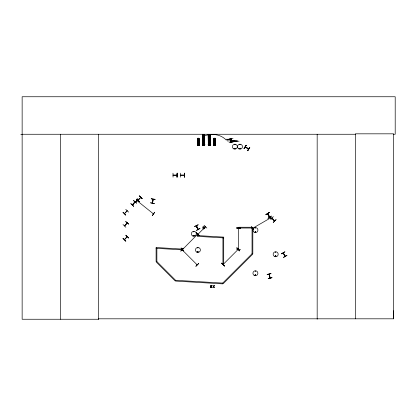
<?xml version="1.0" encoding="UTF-8"?>
<svg xmlns="http://www.w3.org/2000/svg" width="416" height="416" viewBox="0 0 416 416"><rect width="100%" height="100%" fill="white"/><g stroke="black" fill="none" stroke-linecap="round" stroke-linejoin="round"><path stroke-width="0.62" d="M393.255 134.259L395.2 134.259L395.2 96.751L22.142 96.751L22.142 319.249L98.571 319.249L98.519 318.812L393.541 318.812L393.598 310.768M248.539 149.094L245.154 147.009L248.524 149.032M245.44 147.228C244.525 145.907 249.839 149.308 248.222 148.866M182.385 250.104L182.208 249.688M196.877 264.56L197.267 264.722M238.503 228.545L238.69 228.14L238.534 228.53M238.706 249.376L238.68 249.028M193.622 231.728C194.402 231.083 193.596 232.544 193.742 231.556M193.57 235.648C194.282 234.832 193.965 236.454 193.612 235.711M194.225 235.648C193.222 236.813 193.627 234.499 194.184 235.555M197.704 247.936L198.13 247.884L197.725 247.832M197.532 251.805C198.531 250.52 198.125 253.193 197.569 251.711M197.647 251.805C198.359 250.988 198.042 252.611 197.688 251.867M234.645 144.602L235.071 144.659L234.671 144.55M235.128 148.522C234.416 149.339 234.738 147.716 235.092 148.465M239.777 144.602L240.183 144.492L239.824 144.7M255.096 231.842C256.339 233.371 255.585 230.802 255.289 231.629M255.185 271.185L255.611 271.128L255.211 271.237M255.034 275.007C255.694 276.39 255.902 274.056 255.091 274.929M255.164 275.106C256.152 274.357 255.039 276.104 255.268 274.872M275.449 252.19L275.881 252.247L275.48 252.138M275.397 256.11C276.11 255.299 275.792 256.922 275.439 256.173M275.896 256.173L275.73 255.882M271.882 218.098L274.586 220.906M153.364 213.834L136.895 200.559M153.504 213.746L153.234 213.507M252.413 228.441L252.793 228.223L252.481 228.561M151.19 198.869L155.116 199.493M153.026 199.269L152.376 203.024M152.558 202.316L152.942 200.065M153.223 199.306L152.594 203.065M154.393 203.684L150.509 202.79L154.393 203.663M203.71 228.488L203.939 227.755L203.289 227.339L203.169 228.03L203.71 228.488L204.376 228.244L204.495 227.547L203.954 227.094L203.289 227.339M203.85 227.682L203.954 227.094M238.514 228.212L238.503 249.392L238.529 249.018M269.032 274.17L270.062 278.013M270.192 277.976L270.104 277.555M132.376 204.802L133.333 203.928M203.7 145.418L203.414 144.971L203.694 144.992M209.607 145.418L209.31 145.439M182.156 249.86L182.478 249.928M127.124 222.914L124.4 225.789L124.779 225.675M126.823 223.236L127.234 223.044L124.504 225.904M182.588 249.465L197.522 234.312M238.269 249.558L238.025 249.808M283.416 253.167L283.234 252.819L285.074 256.339M285.241 256.194L284.84 255.944M267.701 213.611L267.784 214.115M269.298 216.752L269.495 217.074M198.146 234.104L197.896 234.088M205.514 226.736L205.254 226.767M234.525 148.33C235.17 150.01 235.201 147.056 234.551 148.704M239.663 148.33C239.886 149.942 240.874 147.425 239.652 148.434M239.762 148.387L240.131 148.756L239.933 148.294M240.204 148.642L240.162 148.356M209.57 144.976L209.342 145.408M196.347 225.846L198.011 229.398L196.352 225.831M198.016 229.304L198.016 228.904M204.074 228.457L203.59 227.126M173.046 175.084L176.982 175.084M180.502 175.084L184.475 175.084M135.101 201.978L132.444 204.968L135.106 201.989L134.191 202.951M140.691 197.475L138.138 200.398M243.989 148.548L246.215 145.246M243.974 148.538L246.163 145.215M244.166 148.652L246.189 145.231M247.582 150.706L249.808 147.404L247.572 150.701M247.619 150.727L249.668 147.321M247.744 150.805L249.792 147.394M124.446 213.533L127.124 210.709M267.582 213.678L269.568 217.126M182.874 249.2L182.499 249.335M223.111 264.493L238.139 249.434L237.848 249.714M223.496 264.321L223.231 264.597M270.899 217.968L270.504 218L270.847 217.802M196.654 226.127L196.456 225.732M255.315 227.864L255.575 228.207L255.408 227.807M255.658 232.133C255.731 231.052 254.81 232.424 255.585 232.149M275.397 255.84C275.47 257.374 276.375 255.408 275.574 255.767M137.842 198.89L135.554 202.145L137.826 198.879M135.507 202.108L137.956 198.978M184.475 175.224L180.513 175.245M203.377 228.332L203.762 227.88M203.908 227.703L204.287 227.25M130.884 203.627L133.765 206.378L130.853 203.668M133.484 200.616L136.531 203.174M136.417 199.212L139.433 201.802M139.303 195.874L142.184 198.619L139.292 195.884M134.914 201.864L132.361 204.828M140.691 197.434L138.013 200.304M127.26 210.834L124.576 213.658M128.627 212.118L125.746 209.378M123.006 224.5L125.866 227.261M125.726 221.598L128.762 224.172L125.746 221.577M127.26 223.033L124.55 225.878M123.006 238.248L125.767 241.119M124.431 239.533L127.124 236.662M127.26 236.787L124.576 239.611M125.752 241.129L122.985 238.269L125.866 241.01M128.627 238.072L125.767 235.31M196.518 232.783L199.321 235.607M204.048 225.259L206.866 228.056M198.12 234.088L205.369 226.876M197.241 234.598L197.496 234.307L197.382 234.676M198.645 263.416L195.816 266.204M195.957 266.349L198.754 263.52M237.884 249.725L238.118 249.465M270.374 219.258L273.38 216.658M276.058 219.674L273.192 222.435L276.021 219.632M267.54 213.777L269.495 217.168M281.414 253.817L284.851 251.82M283.483 257.338L286.884 255.273M283.561 257.462L286.988 255.445M253.167 229.731L251.436 226.793L252.418 228.852M269.88 216.143L271.934 219.544M252.756 228.244L252.45 228.42L270.754 217.807M252.829 228.358L252.564 228.54M265.892 214.594L269.35 212.628M194.589 226.59L198.177 224.884M194.522 226.455L198.089 224.702M203.169 228.03L203.726 227.828M203.939 227.755L204.495 227.547M271.019 273.64L267.166 274.612M267.124 274.472L270.967 273.442M269.11 274.633L269.168 274.134M268.221 278.559L272.106 277.69L268.206 278.507M274.56 220.875L272.017 217.979M136.869 200.548L137.114 200.73M136.765 200.658L137.155 200.741M176.94 175.266L173.061 175.245M198.442 145.075L198.396 145.345M214.406 145.106L214.458 145.345M197.116 264.815L182.14 249.818M204.594 134.768L202.296 134.8L202.426 145.569L204.714 145.532L204.584 134.768L204.662 145.532M208.208 134.8L210.506 134.768L210.61 145.532L208.322 145.569L208.208 134.8L208.374 145.569M202.462 135.892L204.454 135.871M208.374 135.892L210.361 135.871M204.459 136.599L202.472 136.62A19.776 16.38 -16.3 0 1 226.262 140.124L226.257 139.147M208.38 136.62L210.366 136.599M202.483 137.712L204.469 137.691M208.39 137.712L210.382 137.691M202.493 138.684L204.48 138.663M208.4 138.684L210.387 138.663M197.636 138.986L198.962 138.975M213.756 138.986L215.082 138.975M197.642 139.474L198.968 139.459M213.762 139.474L215.088 139.459M202.504 139.776L204.49 139.755M208.411 139.776L210.402 139.755M197.647 140.202L198.973 140.187M213.772 140.202L215.098 140.187M197.652 140.852L198.978 140.837M213.777 140.852L215.103 140.837M197.662 141.58L198.988 141.565M213.788 141.58L215.114 141.565M202.556 144.466L204.547 144.446M208.463 144.466L210.454 144.446M197.699 144.706L199.025 144.69M202.228 144.784L204.88 144.752M197.48 144.914L199.243 144.893M202.228 144.867L204.88 144.836M208.135 144.784L210.787 144.752M213.819 144.706L215.145 144.69M197.48 144.971L199.248 144.95M208.14 144.867L210.787 144.836M209.305 144.971L209.617 144.95M213.6 144.914L215.368 144.893M213.6 144.971L215.368 144.95M197.6 145.439L199.134 145.418M213.725 145.439L215.259 145.418M229.024 138.502L232.996 138.481M227.141 139.521L230.454 139.495L227.141 139.745M230.454 139.552L231.436 139.542M230.454 139.662L231.436 139.651M230.807 140.265L231.249 140.26M230.807 140.431L231.249 140.426M230.807 140.54L231.249 140.535M230.807 140.707L231.249 140.702M227.313 140.941L235.097 140.873M231.301 140.993L230.916 141.216L231.301 141.19M230.911 141.04L237.432 140.982L230.916 141.175M233.033 142.454L229.06 142.542M236.61 227.942L240.588 228.119L236.61 227.921M236.61 228.088L240.588 228.088M240.588 249.402L236.616 249.486M20.8 134.415L22.142 134.41M22.142 134.259L355.358 134.259M232.528 141.206L239.091 141.196M180.502 173.165L180.445 177.143M173.046 177.143L172.994 173.165M252.044 228.025L238.789 228.025L238.789 227.25L252.814 227.25L252.814 253.76L252.044 253.76L222.726 283.072L222.732 283.873L175.568 281.07L175.614 280.301L156.874 261.555L156.874 248.305L156.099 248.305L156.099 261.555L156.874 261.555L156.328 262.106L175.068 280.847L175.614 280.301L222.778 283.098L223.272 283.618L252.59 254.306L252.044 253.76L252.044 227.25M283.27 252.881L285.21 256.209M285.054 256.256L283.119 252.97M151.221 198.671L155.142 199.347M267.722 213.647L269.698 217.001M203.138 227.666L203.72 227.77M203.944 227.812L204.526 227.916M231.166 140.301L231.208 140.618M274.399 220.964L271.856 218.098M234.946 144.518L235.05 144.55M153.384 213.829L153.119 213.652M203.918 227.864L204.376 228.244M139.194 195.998L142.204 198.598M136.521 199.087L139.532 201.687M133.619 200.465L136.625 203.065M125.866 235.201L128.762 237.921M236.943 247.946L239.772 250.739M236.839 248.05L239.668 250.843M196.196 232.924L199.025 235.716M221.728 263.162L224.536 265.975M196.513 225.794L198.193 229.263M267.904 214.51L269.069 216.476M284.866 251.846L281.44 253.864M251.42 226.803L253.141 229.741M268.034 214.432L269.178 216.414M269.209 274.212L270.182 277.935M196.602 226.642L197.631 228.68M196.737 226.574L197.746 228.623M269.277 275.018L269.864 277.222M215.228 145.418L215.181 138.237L213.647 138.258L213.756 145.439M215.088 138.237L215.155 145.418M215.051 145.423L214.973 138.237L214.968 145.423M214.807 138.242L214.895 145.423M214.744 138.242L214.791 145.423M214.692 145.423L214.287 145.428M214.115 138.252L214.157 145.439M214.022 138.258L214.084 145.439M213.938 138.258L213.99 145.439M213.824 138.258L213.933 145.439M213.767 138.258L213.829 145.439M210.454 134.768L210.574 145.532M210.366 134.768L210.465 145.538M210.257 136.037L210.356 145.538L210.257 139.838M210.215 136.037L210.231 138.57M210.122 136.037L210.158 138.57M210.122 139.838L210.21 144.274M209.867 136.042L209.856 138.575M209.872 139.844L209.955 144.274M209.773 145.543L209.165 145.548M208.92 136.058L208.9 138.596M208.962 139.859L208.957 144.295M208.884 145.564L208.749 134.794L208.848 145.564M208.593 134.794L208.681 138.596M208.65 139.864L208.707 144.295M208.51 134.8L208.624 145.564M208.468 134.8L208.588 145.564M208.38 134.8L208.458 145.569M204.459 134.768L204.558 145.538M204.334 134.768L204.376 138.57M204.433 144.269L204.386 139.838L204.386 144.269M204.292 134.768L204.324 138.57M204.391 144.446L204.402 145.538M204.162 134.774L204.24 138.57M204.256 139.838L204.313 144.274M204.069 134.774L204.188 145.538L204.053 134.774M203.913 136.042L203.949 138.575M203.949 139.844L204.012 144.274M203.866 145.543L203.258 145.548M203.008 136.058L202.987 138.596M203.05 139.859L203.05 144.295M202.857 134.794L202.977 145.564M202.821 134.794L202.956 145.564M202.696 134.794L202.8 145.564M202.602 134.8L202.727 145.564M202.561 134.8L202.68 145.564M202.452 134.8L202.55 145.569M202.348 134.8L202.462 145.569M199.103 145.418L199.056 138.237L197.522 138.258L197.636 145.439L197.642 138.258M198.962 138.237L199.03 145.418M198.848 138.237L198.926 145.423L198.791 138.242M198.682 138.242L198.786 145.423M198.598 138.242L198.666 145.423M198.572 145.423L198.167 145.428M197.985 138.252L198.068 145.439M197.896 138.258L197.964 145.439M197.787 138.258L197.86 145.439M197.699 138.258L197.808 145.439M231.452 138.492L231.468 142.47M231.286 138.492L231.322 142.47M231.234 138.497L231.296 142.47M230.792 138.497L230.823 142.475M230.76 138.497L230.771 142.475M230.568 138.502L230.604 142.475M227.136 139.136L227.146 140.13M393.541 318.812L393.541 133.827L355.358 133.827L355.358 318.812M317.169 134.259L317.169 319.249M184.506 173.165L184.532 177.143M177.034 173.165L177.081 177.143M98.514 134.259L98.571 319.249M60.33 134.259L60.33 319.249M156.146 247.53L156.099 248.305L182.556 249.876L182.603 249.106L156.146 247.53M197.288 235.56L197.246 236.335L223.704 237.905L223.704 264.41L222.929 264.41L222.929 237.905L223.704 237.905L223.751 237.13L197.288 235.56M198.037 141.133C198.406 142.256 198.9 140.332 198.037 141.133M203.065 139.11C203.622 140.79 204.365 137.904 203.065 139.11M208.972 139.11C209.529 140.79 210.272 137.904 208.972 139.11M214.157 141.133C214.531 142.256 215.025 140.332 214.157 141.133M211.567 285.542L211.058 286.364L210.236 285.542L210.886 286.593L210.215 287.643L211.042 286.801L211.874 287.643L211.214 286.577L211.869 285.542L211.567 285.542M214.146 285.542L213.637 286.364L212.815 285.542L213.465 286.593L212.8 287.643L213.621 286.801L214.453 287.643L213.793 286.577L214.448 285.542L214.146 285.542M154.684 212.233L152.407 215.504L154.684 212.233M123.006 212.295L125.752 215.176L123.001 212.3M181.106 248.014L183.778 250.968L181.095 248.019M196.31 232.804L198.983 235.758L196.31 232.804M183.409 248.186L180.762 251.155L183.399 248.17M221.749 263.141L224.432 266.079L221.749 263.141M236.954 247.931L239.626 250.884L236.954 247.931M202.982 226.876C201.848 231.998 208.192 226.132 202.982 226.876M269.251 212.462L265.923 214.64L269.251 212.462M271.352 216.096L268.018 218.275L271.352 216.096M199.945 228.478L196.466 230.407L199.935 228.452M177.242 173.165L177.024 177.143L177.242 173.165M184.699 173.165L184.475 177.143L184.699 173.165M210.075 145.538L209.981 134.774L210.059 145.543M192.598 235.94A2.486 2.486 0 0 0 196.321 233.787A2.486 2.486 0 0 0 192.598 231.639A2.486 2.486 0 0 0 192.598 235.94M238.753 148.819A2.486 2.486 0 0 0 242.481 146.666A2.486 2.486 0 0 0 238.753 144.513A2.486 2.486 0 0 0 238.753 148.819M233.626 148.808A2.475 2.475 0 0 0 237.333 146.666A2.475 2.475 0 0 0 233.626 144.524A2.475 2.475 0 0 0 233.626 148.808M254.228 232.232A2.48 2.48 0 0 0 257.946 230.084A2.48 2.48 0 0 0 254.228 227.937A2.48 2.48 0 0 0 254.228 232.232M196.68 252.091A2.475 2.475 0 0 0 200.392 249.943A2.475 2.475 0 0 0 196.68 247.801A2.475 2.475 0 0 0 196.68 252.091M254.166 275.397A2.48 2.48 0 0 0 257.884 273.25A2.48 2.48 0 0 0 254.166 271.102A2.48 2.48 0 0 0 254.166 275.397M274.409 256.433A2.517 2.517 0 0 0 278.184 254.254A2.517 2.517 0 0 0 274.409 252.075A2.517 2.517 0 0 0 274.409 256.433"/></g></svg>
